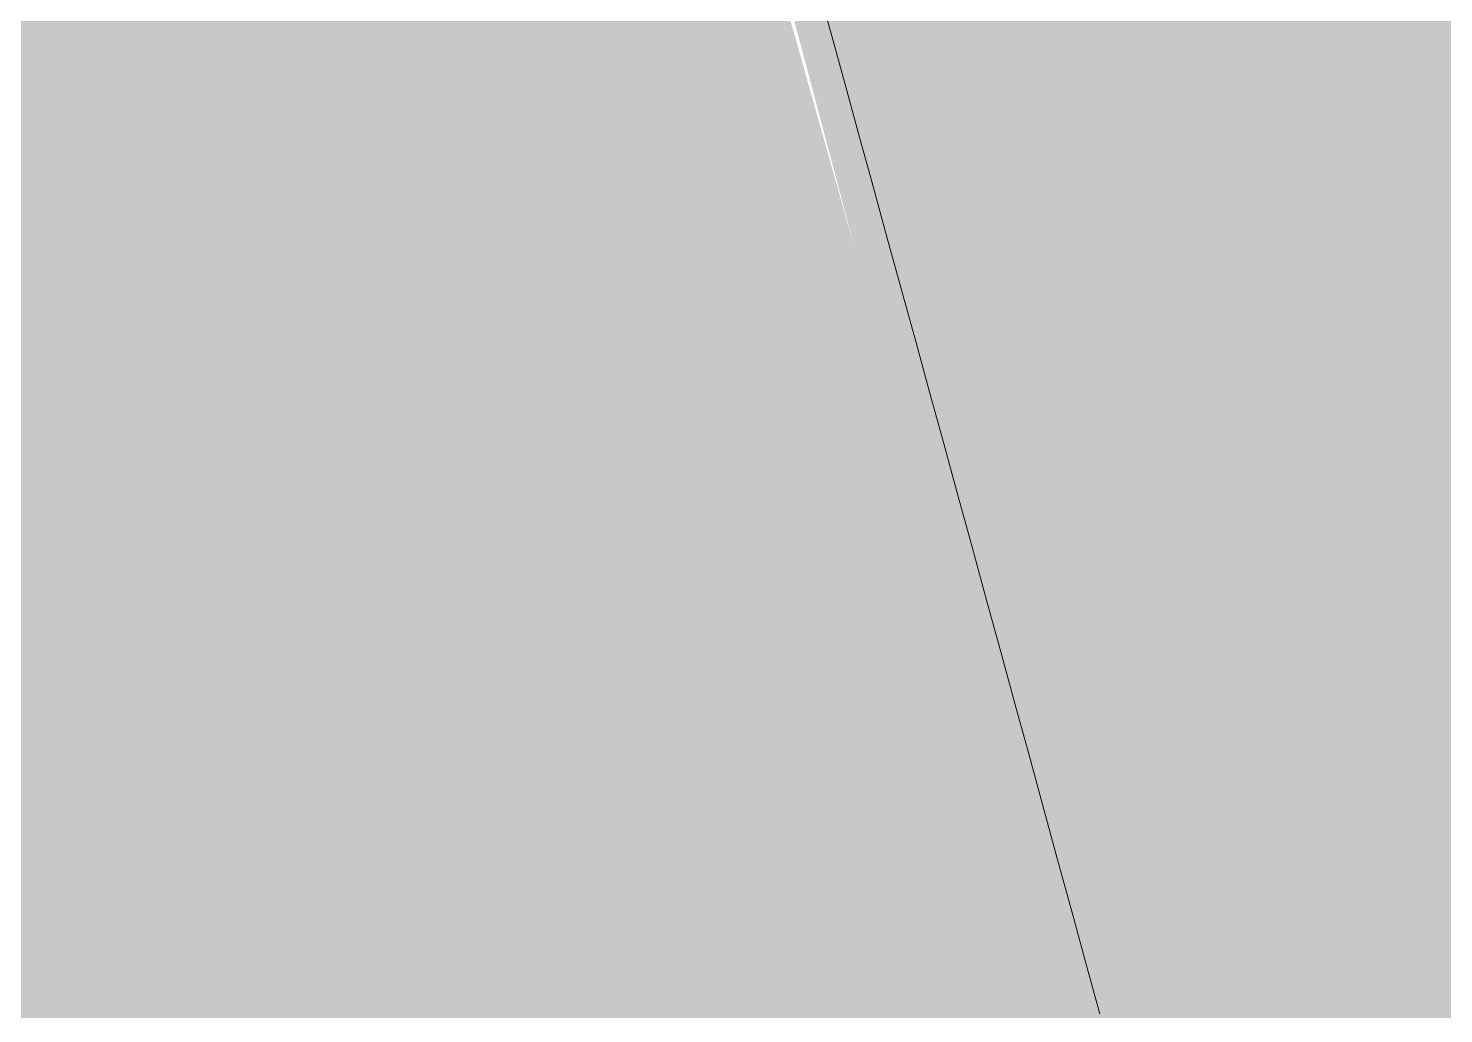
# Model space of a CAD drawing. Header units: millimetres. Extents: x 855 to 55508, y -2517 to 10900.
# Drawn here: x 27783.44 to 27826.01, y 80.13 to 109.76 of the extents above; entities that cross this region are included whole.
import ezdxf

# ---------------------------------------------------------------- set-up
doc = ezdxf.new("R2010")
doc.units = ezdxf.units.MM
doc.layers.add('I-FURN-2', color=7, linetype='Continuous', lineweight=9, true_color=0x929daf)
doc.layers.add('I-FURN-5', color=7, linetype='Continuous', lineweight=9, true_color=0x677d9f, transparency=0.7)
doc.layers.add('I-WALL', color=7, linetype='Continuous', lineweight=9)

# ---------------------------------------------------------------- blocks, each defined once
blk = doc.blocks.new('Bed - Small Sizes - 1_118-25585773-Развертка 1_68-2')
at = {"layer": 'I-FURN-5'}
for points in [[(-9105.106, 80), (-9102.692, 80), (-9173.272, 330), (-9176.319, 330), (-9176.319, 80), (-9111.319, 80)], [(-9024.899, 80), (-8562.812, 80), (-8397.658, 330), (-8517.626, 330), (-8517.626, 257.919), (-8537.626, 257.919), (-8537.626, 330), (-8717.626, 330), (-8717.626, 257.919), (-8737.626, 257.919), (-8737.626, 330), (-8897.626, 330), (-8897.626, 257.919), (-8917.626, 257.919), (-8917.626, 330), (-9170.879, 330), (-9155.962, 279.186), (-9109.226, 103.144), (-9102.692, 80), (-9031.103, 80)]]:
    blk.add_hatch(color=256, dxfattribs=at).paths.add_polyline_path(points)

msp = doc.modelspace()

# ---------------------------------------------------------------- linework, layer by layer
at = {"layer": 'I-WALL'}
msp.add_open_spline([(27815.667, 80.134), (27779.425, 212.799), (27741.478, 345.19), (27701.827, 477.308)], degree=3, dxfattribs=at)

# ---------------------------------------------------------------- block references
at = {"layer": 'I-FURN-2'}
msp.add_blockref('Bed - Small Sizes - 1_118-25585773-Развертка 1_68-2', (36917.524, 0), dxfattribs=at)

doc.saveas('drawing.dxf')
